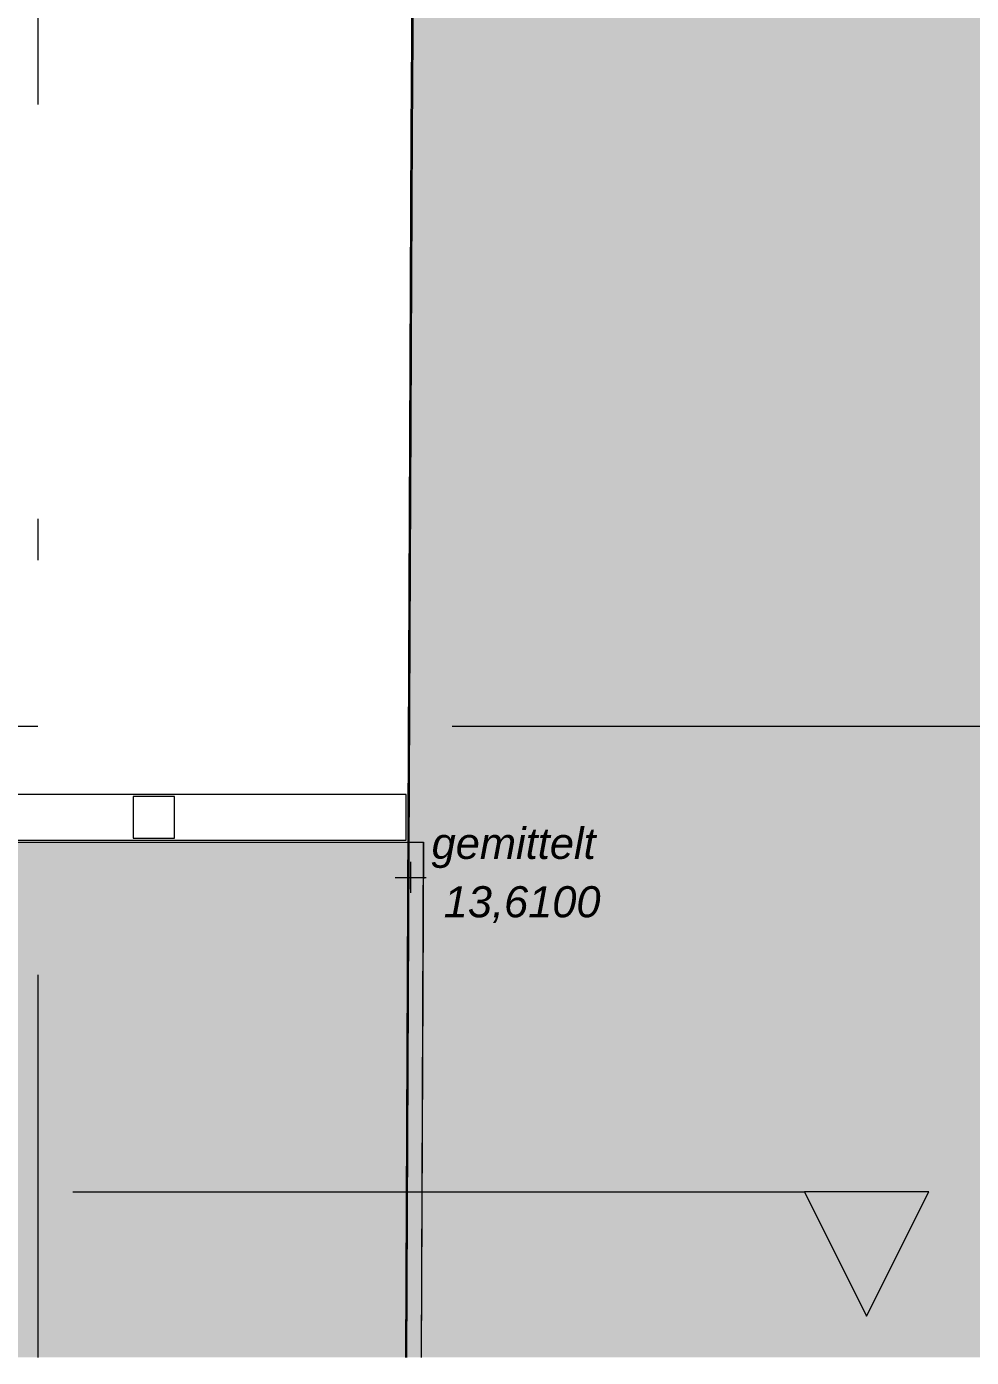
# Model space of a CAD drawing. Header units: metres. Extents: x -3 to 171, y -23 to 41.
# Drawn here: x 17.973 to 20.253, y -22.523 to -19.312 of the extents above; entities that cross this region are included whole.
import ezdxf

# ---------------------------------------------------------------- set-up
doc = ezdxf.new("R2010")
doc.units = ezdxf.units.M
doc.header["$MEASUREMENT"] = 0
doc.linetypes.add('Achse', pattern=[0.004, 0.002, -0.001, 0, -0.001])
doc.linetypes.add('Schnittlinie', pattern=[0.006, 0.003, -0.0015, 0, -0.0015])
for name, color, linetype in [('5._2.DG PP STG1_1_000 Achsraster', 7, 'Continuous'), ('5._2.DG PP STG1_1_330 Dachaufbau', 7, 'Continuous'), ('5._2.DG PP STG1_1_611 Entwässerung', 7, 'Continuous'), ('5._2.DG PP STG1_1_725 Nachbarbebauung', 7, 'Continuous'), ('5._2.DG PP STG1_1_851 Marker Schnitt', 7, 'Continuous'), ('5._2.DG PP STG1_1_910 Allgemein Lageplan Höhen', 7, 'Continuous'), ('5._2.DG PP STG1_1_Neubau_840 Baulinien', 7, 'Continuous')]:
    doc.layers.add(name, color=color, linetype=linetype)
doc.styles.add('ERSTELLTER_STIL_3', font='arialbi.ttf')
doc.linetypes.add('Grenze Grundstück', pattern='A,0,[2,415_260415_PP_VA_1_8 2 DG1.Shx,S=0.00031746,R=0,X=0,Y=0],-0.04,0', length=0.04)

msp = doc.modelspace()

# ---------------------------------------------------------------- hatches: boundary and pattern name
at = {"layer": '5._2.DG PP STG1_1_330 Dachaufbau', "linetype": 'Continuous', "lineweight": 0, "true_color": 0x000000}
msp.add_hatch(color=18, dxfattribs=at).paths.add_polyline_path([(12.3209, -21.2798), (12.3209, -21.295), (15.475, -21.295), (15.475, -22.5231), (16.2369, -22.5231), (16.2369, -22.1198), (17.8969, -22.1198), (17.8969, -22.5231), (18.9253, -22.5231), (18.9306, -21.2798)])
at = {"layer": '5._2.DG PP STG1_1_725 Nachbarbebauung', "linetype": 'Continuous', "lineweight": 0, "true_color": 0x1f1f1f}
msp.add_hatch(color=250, dxfattribs=at).paths.add_polyline_path([(18.8897, -22.5231), (22.9775, -22.5231), (22.9775, -17.1904), (18.9154, -17.7942), (18.9035, -19.5703)])
at = {"layer": '5._2.DG PP STG1_1_851 Marker Schnitt', "linetype": 'Continuous', "lineweight": 0, "true_color": 0x000000}
msp.add_hatch(color=18, dxfattribs=at).paths.add_polyline_path([(20.15, -22.1233), (19.85, -22.1233), (20, -22.4233)])

# ---------------------------------------------------------------- linework, layer by layer
at = {"layer": '5._2.DG PP STG1_1_000 Achsraster', "color": 5, "linetype": 'Achse', "lineweight": 0, "ltscale": 1000}
for p, q in [((18, 3), (18, -22.5231)), ((-1.5, -21), (21, -21))]:
    msp.add_line(p, q, dxfattribs=at)
at = {"layer": '5._2.DG PP STG1_1_330 Dachaufbau', "color": 7, "linetype": 'Continuous', "lineweight": 18, "ltscale": 1000, "flags": 128}
for points in [[(12.3209, -21.2798), (18.9306, -21.2798)], [(18.9306, -21.2798), (18.9253, -22.5231)], [(18.9256, -22.5231), (18.9309, -21.2798)]]:
    msp.add_lwpolyline(points, dxfattribs=at)
at = {"layer": '5._2.DG PP STG1_1_611 Entwässerung', "color": 171, "linetype": 'Continuous', "lineweight": 13, "ltscale": 1000, "true_color": 0x6c6cff, "flags": 128}
for points in [[(15.475, -21.275), (18.8887, -21.275), (18.8887, -21.165), (15.475, -21.165)], [(18.23, -21.27), (18.33, -21.27), (18.33, -21.17), (18.23, -21.17)]]:
    msp.add_lwpolyline(points, close=True, dxfattribs=at)
at = {"layer": '5._2.DG PP STG1_1_725 Nachbarbebauung', "color": 8, "linetype": 'Continuous', "lineweight": 13, "ltscale": 1000, "flags": 128}
msp.add_lwpolyline([(22.9775, -17.1904), (18.9154, -17.7942), (18.9035, -19.5703), (18.8897, -22.5231)], dxfattribs=at)
at = {"layer": '5._2.DG PP STG1_1_851 Marker Schnitt', "color": 7, "linetype": 'Schnittlinie', "lineweight": 13, "ltscale": 1000}
msp.add_line((5.8845, -22.1233), (19.85, -22.1233), dxfattribs=at)
at = {"layer": '5._2.DG PP STG1_1_851 Marker Schnitt', "color": 7, "linetype": 'Continuous', "lineweight": 13, "ltscale": 1000, "flags": 128}
msp.add_lwpolyline([(20.15, -22.1233), (19.85, -22.1233), (20, -22.4233)], close=True, dxfattribs=at)
at = {"layer": '5._2.DG PP STG1_1_910 Allgemein Lageplan Höhen', "color": 7, "linetype": 'Continuous', "lineweight": 13, "ltscale": 1000}
for p, q in [((18.9, -21.4025), (18.9, -21.3275)), ((18.8625, -21.365), (18.9375, -21.365))]:
    msp.add_line(p, q, dxfattribs=at)
at = {"layer": '5._2.DG PP STG1_1_Neubau_840 Baulinien', "color": 76, "linetype": 'Grenze Grundstück', "lineweight": 13, "ltscale": 1000, "true_color": 0x3f7f02, "flags": 128}
msp.add_lwpolyline([(0.0612, -22.5231), (0.0564, -12.2031), (0, -0.0002), (18.985, -0.0012), (18.958, -11.4452), (18.9, -19.5674), (18.8871, -22.5231)], dxfattribs=at)

# ---------------------------------------------------------------- texts
at = {"layer": '5._2.DG PP STG1_1_910 Allgemein Lageplan Höhen', "color": 7, "linetype": 'Continuous', "lineweight": 13, "char_height": 0.075, "attachment_point": 1, "style": 'ERSTELLTER_STIL_3'}
for s, insert in [('\\A1;{\\pql;\\fArial Italic|b0|i0|c0|p0;\\W1.000000;gemittelt}', (18.9503, -21.2454)), ('\\A1;{\\pql;\\fArial Italic|b0|i0|c0|p0;\\W1.000000; 13,6100}', (18.9503, -21.3863))]:
    msp.add_mtext(s, dxfattribs=dict(at, insert=insert))

doc.saveas('drawing.dxf')
